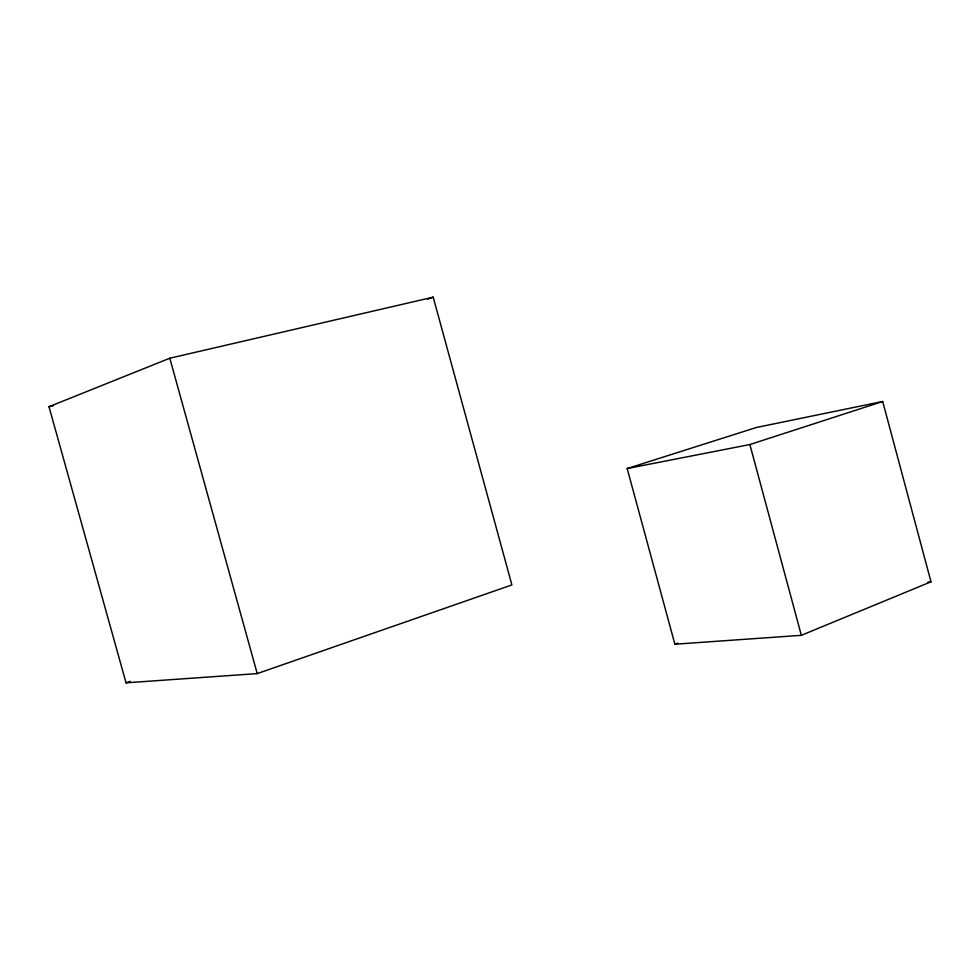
<?xml version="1.0" encoding="UTF-8"?>
<svg xmlns="http://www.w3.org/2000/svg" width="980" height="980" viewBox="0 0 980 980"><rect width="100%" height="100%" fill="white"/><g stroke="black" fill="none" stroke-linecap="round" stroke-linejoin="round"><path stroke-width="1.47" d="M801.346 635.322L931 581.802L882.698 401.494L756.34 427.501L627.176 468.55L674.877 644.215L801.346 635.322L749.872 444.54L627.176 468.55M49 406.712L169.797 358.227L433.197 297.173L511.903 584.925L257.226 673.603L126.04 682.827L49 406.712L53.471 405.647M674.877 644.215L677.719 643.088M427.476 299.255L433.197 297.173M126.04 682.827L130.377 681.37M749.872 444.54L882.698 401.494M927.986 582.096L931 581.802M169.797 358.227L257.226 673.603"/></g></svg>
